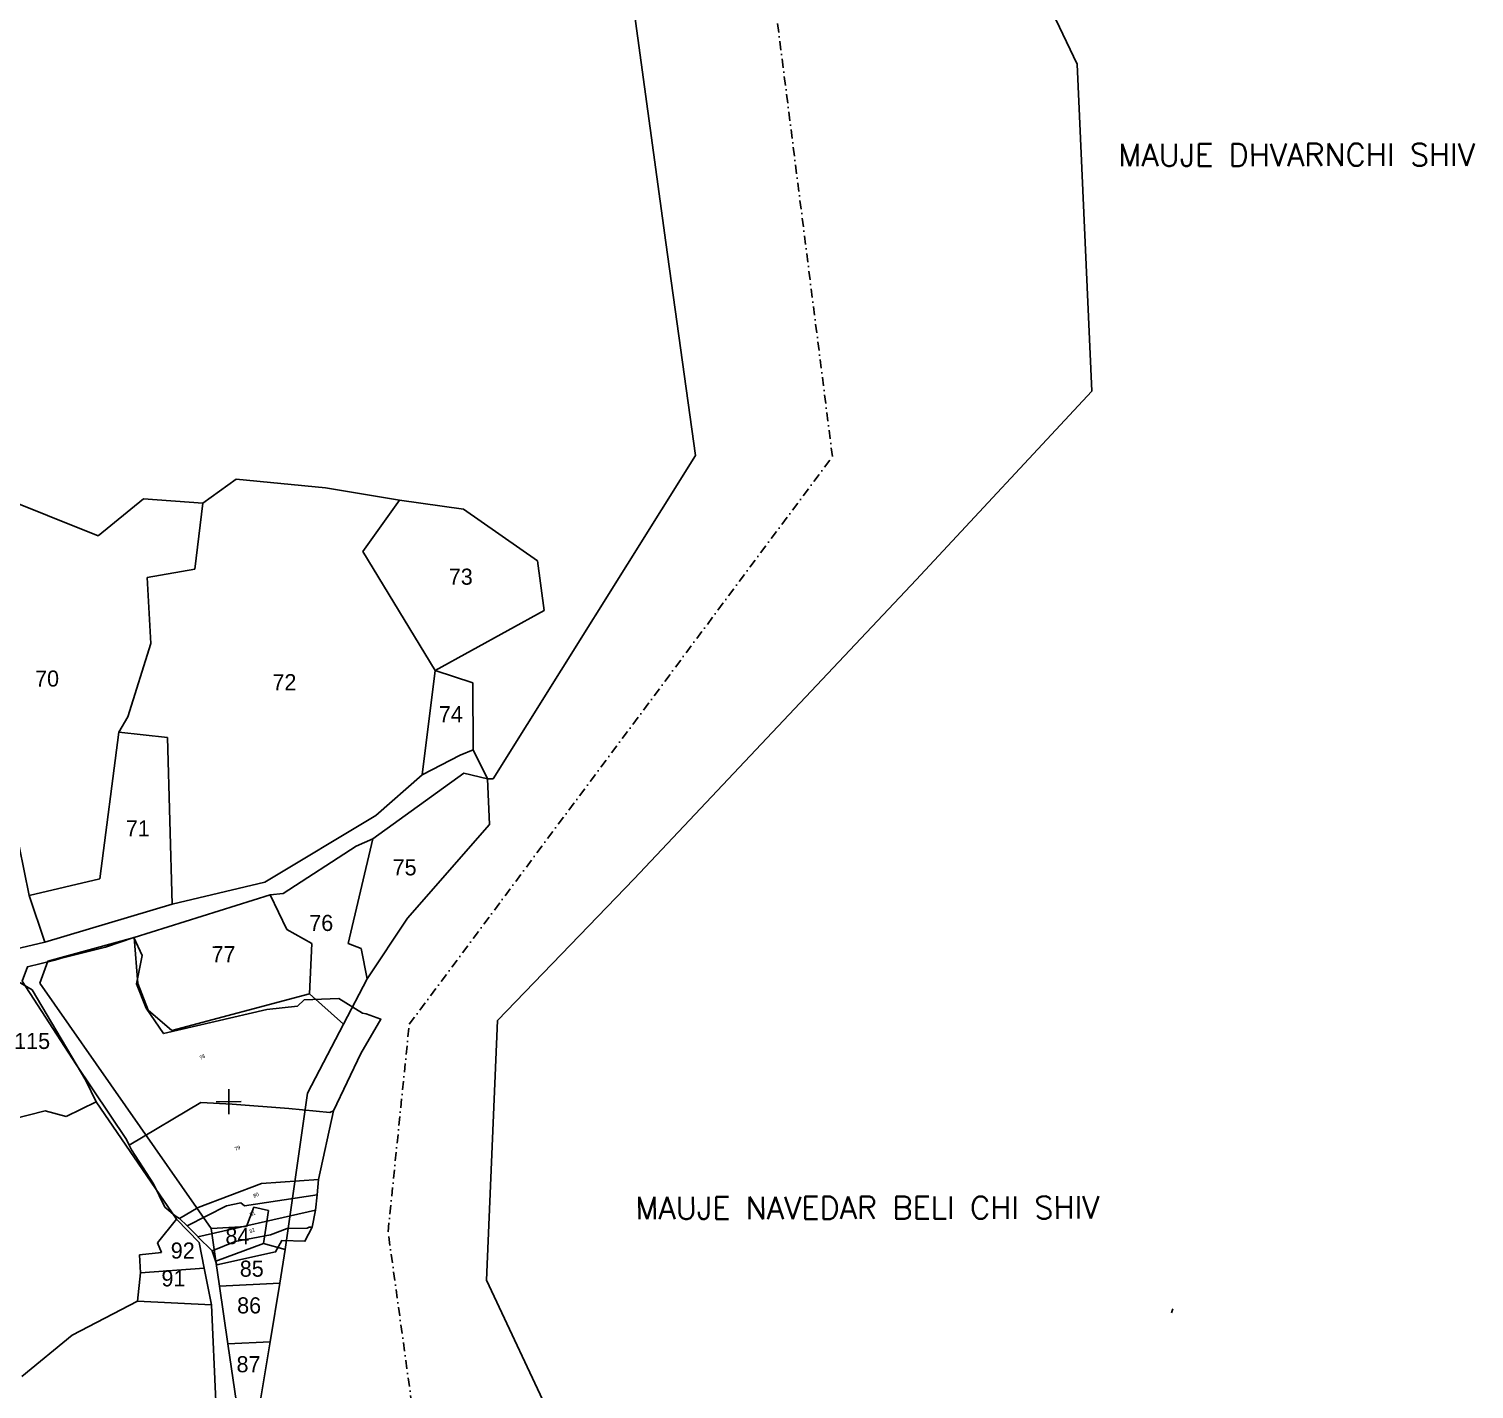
# Model space of a CAD drawing. Header units: metres. Extents: x 276552 to 278749, y 2059817 to 2062422.
# Drawn here: x 277929 to 278749, y 2060736 to 2061507 of the extents above; entities that cross this region are included whole.
import ezdxf
from ezdxf.enums import TextEntityAlignment as Align

# ---------------------------------------------------------------- set-up
doc = ezdxf.new("R2010")
doc.units = ezdxf.units.M
doc.linetypes.add('DASHDOT', pattern=[1, 0.5, -0.25, 0, -0.25])
for name, color, linetype in [('OFF', 1, 'Continuous'), ('POLY_PARCEL', 6, 'Continuous'), ('POLY_ROAD', 30, 'Continuous'), ('POLY_WATER', 4, 'Continuous'), ('TEXT_MAPOUT', 7, 'Continuous'), ('TEXT_PARCEL', 7, 'Continuous'), ('V_BOUND_STREAM_LINE', 7, 'DASHDOT')]:
    doc.layers.add(name, color=color, linetype=linetype)
doc.styles.get("Standard").update_dxf_attribs({"font": 'simplex.shx'})
doc.styles.add('TEXT_MAP', font='')
doc.styles.get('TEXT_MAP').set_extended_font_data('Kruti Dev 050')

# ---------------------------------------------------------------- blocks, each defined once
blk = doc.blocks.new('WE')
at = {"layer": 'POLY_PARCEL'}
for points in [[(1284.25, 617.42), (1284.15, 620.53), (1277.04, 663.66), (1269.82, 711.54), (1275.06, 716.79), (1288.57, 714.18), (1291.27, 713.91), (1313.62, 709.77), (1328.03, 708.33), (1328.03, 698.69), (1320.01, 687.35), (1319.38, 674.6), (1321.91, 659.83), (1372.4, 649.73), (1386.6, 645.11), (1390.93, 646.55), (1406.42, 640.16), (1413.99, 628.99), (1415.61, 627.91), (1420.93, 622.51), (1405.25, 611.38), (1381.5, 591.57)], [(1381.5, 591.57), (1379.61, 591.57), (1362.22, 601.57), (1338.08, 614.89), (1324.56, 621.83), (1284.25, 617.42)], [(1284.25, 617.42), (1284.43, 614.9), (1287.22, 595.36), (1287.57, 582.88), (1290.46, 576.94), (1291.84, 574.85)], [(1361.12, 564.22), (1381.5, 591.57)], [(1291.84, 574.85), (1302.2, 576.02), (1335.18, 573.86), (1361.12, 564.22)], [(1357.41, 557.58), (1323.1, 567.28), (1322.02, 569.44), (1315.09, 570.98), (1293.73, 570.07)], [(1299.77, 553.96), (1296.17, 563.14)], [(1296.17, 563.14), (1353.65, 551.17)], [(1361.12, 564.22), (1357.41, 557.58)], [(1353.65, 551.17), (1357.41, 557.58)], [(1299.77, 553.96), (1311.83, 553.43), (1328.69, 549.28), (1337.34, 548.73), (1346.26, 544.95), (1347.34, 544.95), (1348.69, 544.32)], [(1353.65, 551.17), (1348.69, 544.32)], [(1348.69, 544.32), (1342.65, 539.55), (1332.56, 544.5), (1327.52, 540.72), (1299.05, 546.84)]]:
    blk.add_lwpolyline(points, dxfattribs=at)

msp = doc.modelspace()

# ---------------------------------------------------------------- linework, layer by layer
for points in [[(278042.74, 2060906.4), (278042.76, 2060892.19)], [(278035.65, 2060899.28), (278049.85, 2060899.3)]]:
    msp.add_lwpolyline(points)
at = {"layer": 'OFF'}
msp.add_line((278181.28, 2061098.7), (278189.34, 2061082.3), dxfattribs=at)
at = {"layer": 'POLY_PARCEL'}
for p, q in [((277968.63, 2061220.03), (277890.57, 2061251.54)), ((278027.97, 2061238.62), (278046.97, 2061252.15)), ((278046.97, 2061252.15), (278097.53, 2061247.22)), ((277994.43, 2061241.07), (277968.63, 2061220.03)), ((278027.97, 2061238.62), (277994.43, 2061241.07)), ((278097.53, 2061247.22), (278139.58, 2061240.28)), ((278139.58, 2061240.28), (278118.83, 2061211.23)), ((278175.9, 2061235.21), (278139.58, 2061240.28)), ((278023.52, 2061201.1), (278027.97, 2061238.62)), ((278217.73, 2061205.86), (278175.9, 2061235.21)), ((278118.83, 2061211.23), (278159.73, 2061143.76)), ((277996.5, 2061196.56), (278023.52, 2061201.1)), ((278221.51, 2061177.75), (278217.73, 2061205.86)), ((277998.55, 2061159.04), (277996.5, 2061196.56)), ((278159.73, 2061143.76), (278221.51, 2061177.75)), ((277985.59, 2061117.51), (277998.55, 2061159.04)), ((278152.42, 2061084.64), (278159.73, 2061143.76)), ((278159.73, 2061143.76), (278181.02, 2061136.68)), ((278181.02, 2061136.68), (278181.28, 2061098.7)), ((277980.51, 2061108.72), (277985.59, 2061117.51)), ((277969.61, 2061025.67), (277980.51, 2061108.72)), ((277980.51, 2061108.72), (278008.04, 2061105.76)), ((278008.04, 2061105.76), (278010.72, 2061011.27)), ((277921.02, 2061058.12), (277929.58, 2061016.11)), ((278124.39, 2061048.27), (278110.48, 2060988.93)), ((277929.58, 2061016.11), (277969.61, 2061025.67)), ((277929.58, 2061016.11), (277938.53, 2060989.72)), ((278075.6, 2060996.93), (278066.16, 2061016.48)), ((278089.82, 2060988.9), (278075.6, 2060996.93)), ((277991.13, 2060966.27), (277989.07, 2060992.36)), ((278088.48, 2060960.44), (278089.82, 2060988.9)), ((278110.48, 2060988.93), (278117.83, 2060986.18)), ((278117.83, 2060986.18), (278121.22, 2060968.97)), ((277997.12, 2060951.14), (277991.13, 2060966.27)), ((278088.48, 2060960.44), (278010.45, 2060939.68)), ((278107.8, 2060943.24), (278088.48, 2060960.44)), ((278010.45, 2060939.68), (277997.12, 2060951.14)), ((277950.63, 2060890.91), (277967.55, 2060899.28)), ((277909.31, 2060886.72), (277938.69, 2060894.1)), ((277938.69, 2060894.1), (277950.63, 2060890.91)), ((278052.84, 2060828.43), (278056.96, 2060839.45)), ((278056.96, 2060839.45), (278065.23, 2060837.63)), ((278002.31, 2060819.3), (278013.08, 2060832.7)), ((278065.23, 2060837.63), (278062.5, 2060818.81)), ((278032.84, 2060827.3), (278052.84, 2060828.43)), ((277992.22, 2060812.4), (278004.62, 2060813.8)), ((278004.62, 2060813.8), (278002.31, 2060819.3)), ((278062.5, 2060818.81), (278035.51, 2060808.82)), ((278062.5, 2060818.81), (278074.81, 2060815.39)), ((277992.7, 2060802.31), (277992.22, 2060812.4)), ((277991.1, 2060786.23), (277992.7, 2060802.31)), ((277992.7, 2060802.31), (278028.79, 2060804.98)), ((278037.53, 2060794.75), (278071.66, 2060796.35)), ((277953.93, 2060766.91), (277991.1, 2060786.23)), ((277991.1, 2060786.23), (278032.96, 2060784.06)), ((278577.2, 2060779.64), (278577.97, 2060781.93)), ((277925.5, 2060743.46), (277953.93, 2060766.91)), ((278042.26, 2060761.93), (278066.16, 2060763.07))]:
    msp.add_line(p, q, dxfattribs=at)
for points in [[(278019.2, 2060828.95), (278014.89, 2060833.1)], [(278019.2, 2060828.95), (278025.14, 2060822.76)], [(278036.06, 2060806.84), (278033.39, 2060814.74)]]:
    msp.add_lwpolyline(points, dxfattribs=at)
at = {"layer": 'POLY_ROAD'}
for p, q in [((278152.42, 2061084.64), (278173.86, 2061095.81)), ((278173.86, 2061095.81), (278181.28, 2061098.7)), ((278175.93, 2061085.46), (278124.39, 2061048.27)), ((278126.04, 2061061.51), (278152.42, 2061084.64)), ((278189.34, 2061082.3), (278175.93, 2061085.46)), ((278063.11, 2061023.71), (278126.04, 2061061.51)), ((278114.91, 2061044.13), (278073.68, 2061017.27)), ((278124.39, 2061048.27), (278114.91, 2061044.13)), ((278010.72, 2061011.27), (278063.11, 2061023.71)), ((277938.53, 2060989.72), (278010.72, 2061011.27)), ((278066.16, 2061016.48), (277989.07, 2060992.36)), ((278073.68, 2061017.27), (278066.16, 2061016.48)), ((277855.82, 2060970.5), (277938.53, 2060989.72)), ((277989.07, 2060992.36), (277940.2, 2060978.94)), ((277940.2, 2060978.94), (277935.67, 2060966.56)), ((277931.21, 2060962.79), (277917.16, 2060971.01)), ((277961.76, 2060911.23), (277931.21, 2060962.79)), ((277935.67, 2060966.56), (278032.84, 2060827.3)), ((277967.55, 2060899.28), (277961.76, 2060911.23)), ((278013.08, 2060832.7), (277967.55, 2060899.28)), ((278025.9, 2060819.52), (278013.08, 2060832.7)), ((278032.84, 2060827.3), (278035.51, 2060808.82)), ((278028.79, 2060804.98), (278025.9, 2060819.52)), ((278035.51, 2060808.82), (278037.53, 2060794.75)), ((278032.96, 2060784.06), (278028.79, 2060804.98)), ((278037.53, 2060794.75), (278042.26, 2060761.93)), ((278035.51, 2060729.22), (278032.96, 2060784.06)), ((278042.26, 2060761.93), (278047.08, 2060728.48))]:
    msp.add_line(p, q, dxfattribs=at)
at = {"layer": 'POLY_WATER'}
for p, q in [((278523.69, 2061487.42), (278412.3, 2061722.11)), ((278263.21, 2061584.93), (278290.59, 2061386.46)), ((278532.01, 2061302.2), (278523.69, 2061487.42)), ((278290.59, 2061386.46), (278307.32, 2061265.55)), ((278432.4, 2061195.12), (278532.01, 2061302.2)), ((278307.32, 2061265.55), (278192.73, 2061082.3)), ((278272.55, 2061025.6), (278432.4, 2061195.12)), ((278192.73, 2061082.3), (278189.34, 2061082.3)), ((278189.34, 2061082.3), (278190.65, 2061056.48)), ((278190.65, 2061056.48), (278144.04, 2061003.29)), ((278195.02, 2060945.26), (278272.55, 2061025.6)), ((278144.04, 2061003.29), (278121.22, 2060968.97)), ((278121.22, 2060968.97), (278107.8, 2060943.24)), ((278188.87, 2060798.13), (278195.02, 2060945.26)), ((278107.8, 2060943.24), (278087.43, 2060904.17)), ((278087.43, 2060904.17), (278074.81, 2060815.39)), ((278074.81, 2060815.39), (278071.66, 2060796.35)), ((278254.79, 2060657.87), (278188.87, 2060798.13)), ((278071.66, 2060796.35), (278066.16, 2060763.07)), ((278066.16, 2060763.07), (278060.53, 2060729.03))]:
    msp.add_line(p, q, dxfattribs=at)
at = {"layer": 'V_BOUND_STREAM_LINE', "ltscale": 10}
for p, q in [((278384.97, 2061265.05), (278329.39, 2061704.01)), ((278145.05, 2060943.16), (278384.97, 2061265.05)), ((278133.07, 2060825.54), (278145.05, 2060943.16)), ((278172.75, 2060537.69), (278133.07, 2060825.54))]:
    msp.add_line(p, q, dxfattribs=at)

# ---------------------------------------------------------------- block references
at = {"xscale": 1.166465763984071, "yscale": 1.166465763984071, "zscale": 1.166465763984071, "rotation": 24.43451975805385}
msp.add_blockref('WE', (276920.34, 2059599.29), dxfattribs=at)

# ---------------------------------------------------------------- texts
at = {"layer": 'TEXT_MAPOUT'}
for s, p in [('MAUJE DHVARNCHI SHIV', (278547.11, 2061429.61)), ('MAUJE NAVEDAR BELI CHI SHIV', (278273.33, 2060832.62))]:
    msp.add_text(s, height=12.6817, rotation=0.07995, dxfattribs=at).set_placement(p)
at = {"layer": 'TEXT_PARCEL', "style": 'TEXT_MAP'}
for s, height, rotation, p in [('73', 9.131, 0.07995, (278174.28, 2061192.36)), ('70', 9.131, 0.07995, (277939.75, 2061134.61)), ('72', 9.131, 0.07995, (278074.3, 2061132.53)), ('74', 9.131, 0.07995, (278168.64, 2061114.41)), ('71', 9.131, 0.07995, (277991.19, 2061049.64)), ('75', 9.131, 0.07995, (278142.44, 2061027.58)), ('76', 9.131, 0.07995, (278095.19, 2060996.06)), ('77', 9.131, 0.07995, (278039.75, 2060978.33)), ('115', 9.131, 0.07995, (277931.29, 2060929.16)), ('78', 2.1, 24.43452, (278028.11, 2060923.73)), ('79', 2.1, 24.43452, (278048.07, 2060871.99)), ('80', 2.1, 24.43452, (278058.58, 2060845.39)), ('81', 2.1, 24.43452, (278056.61, 2060834.78)), ('84', 9.131, 0.07995, (278047.65, 2060818.48)), ('82', 2.1, 24.43452, (278056.35, 2060825.31)), ('92', 9.131, 0.07995, (278016.67, 2060810.32)), ('85', 9.131, 0.07995, (278055.8, 2060800.05)), ('91', 9.131, 0.07995, (278011.39, 2060794.56)), ('86', 9.131, 0.07995, (278054.3, 2060779.24)), ('87', 9.131, 0.07995, (278053.95, 2060745.88))]:
    msp.add_text(s, height=height, rotation=rotation, dxfattribs=at).set_placement(p, align=Align.CENTER)

doc.saveas('drawing.dxf')
